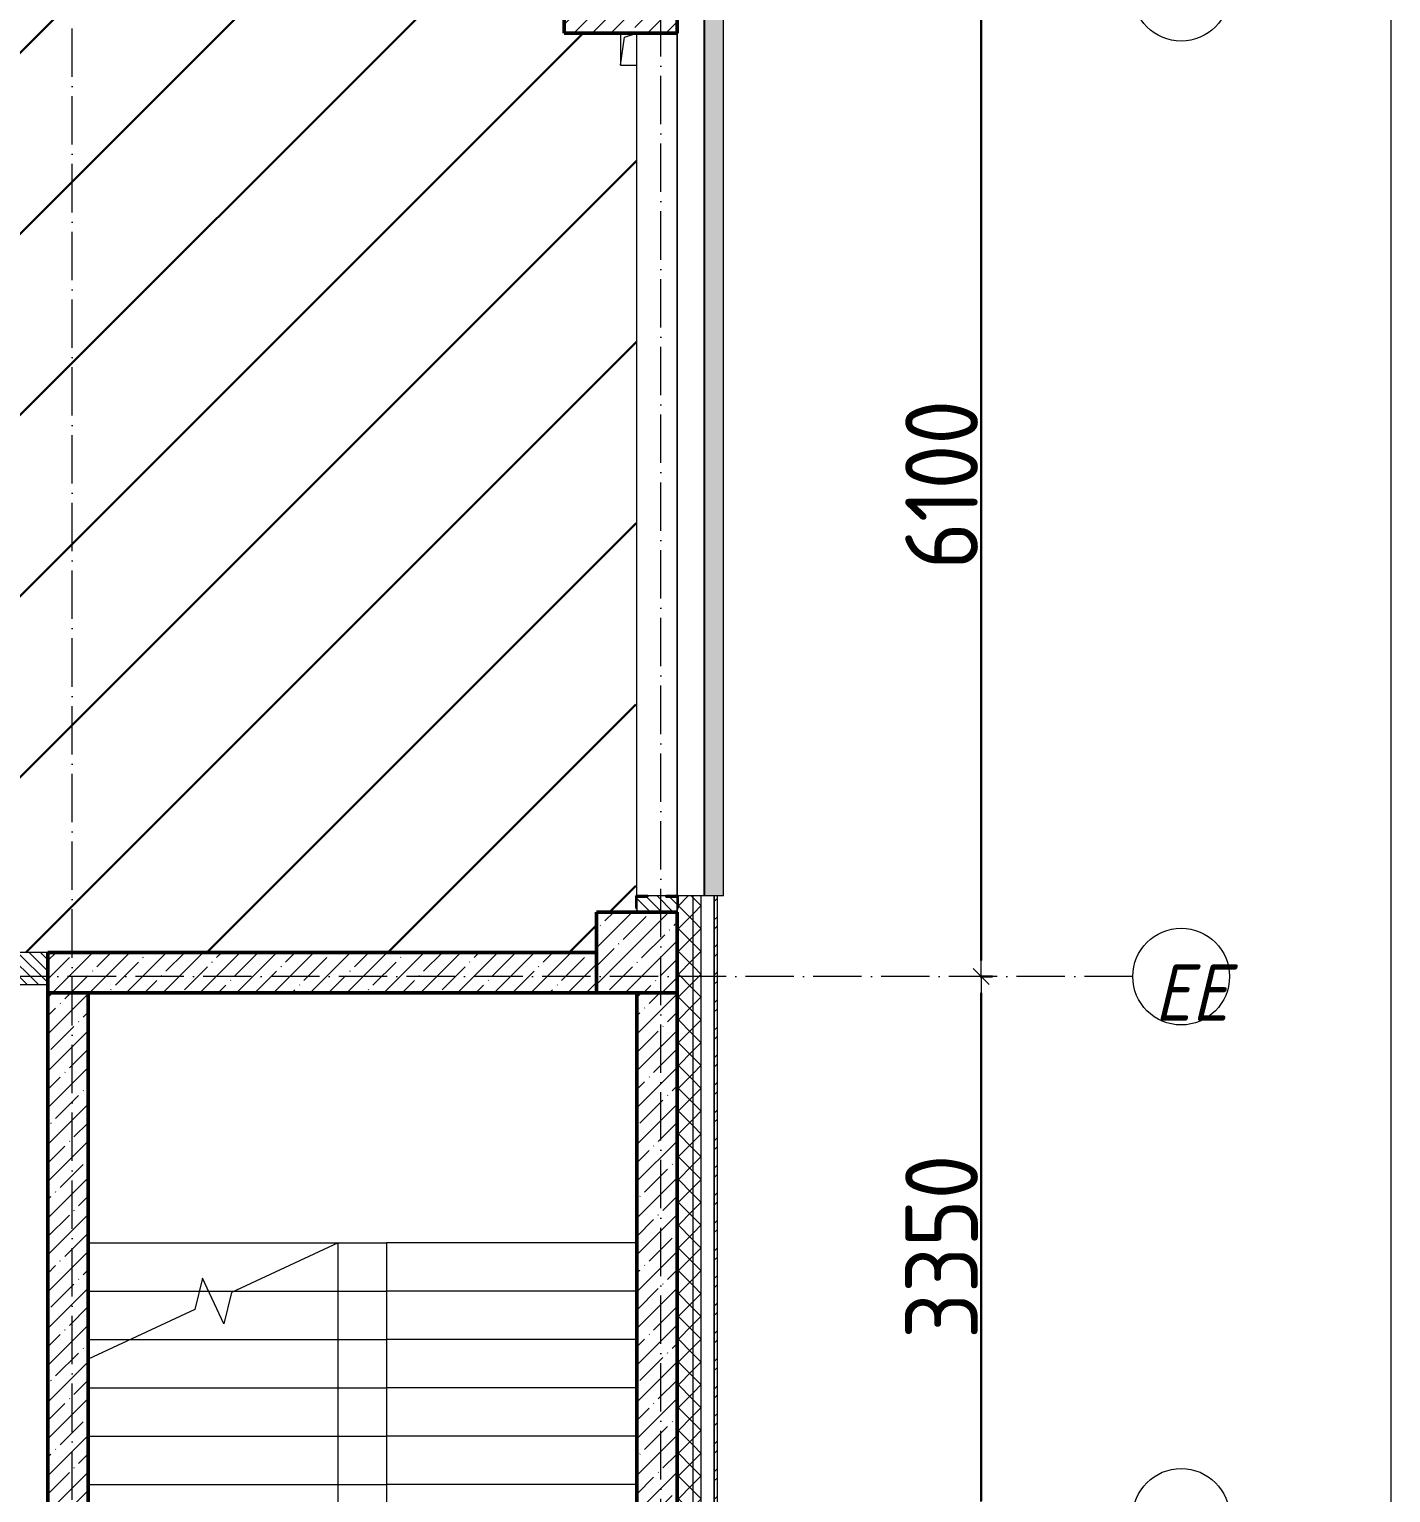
# Model space of a CAD drawing. Header units: millimetres. Extents: x -17017 to 628417, y -109036 to 199237.
# Drawn here: x 613803 to 622241, y 142865 to 151939 of the extents above; entities that cross this region are included whole.
import ezdxf

# ---------------------------------------------------------------- set-up
doc = ezdxf.new("R2010")
doc.units = ezdxf.units.MM
doc.linetypes.add('50_200_ШТРИХ_1Т_ш5_п1_п1_', pattern=[700, 500, -100, 0, -100])
for name, color, linetype, lineweight in [('3.1) ЖБ окна 1.2 м', 102, 'Continuous', 30), ('A-____-____-DIMS', 7, 'Continuous', 9), ('A-GENM-____-MCUT', 7, 'Continuous', 25), ('A-GENM-____-OTLN', 7, 'Continuous', 9), ('A-GENM-____-OTLN-1', 7, 'Continuous', 25), ('A-GLAZ-____-OTLN', 7, 'Continuous', 9), ('A-WALL-____-MCUT', 7, 'Continuous', 13), ('A-WALL-____-MCUT-1', 7, 'Continuous', 9), ('A-WALL-____-MCUT-2', 7, 'Continuous', 50), ('A-WALL-____-OTLN', 7, 'Continuous', 9), ('A-WALL-____-PATT-1', 7, 'Continuous', 9), ('A-WALL-FNSH-MCUT-1', 7, 'Continuous', 9), ('S-COLS-____-MCUT', 7, 'Continuous', 50), ('S-COLS-____-OTLN', 7, 'Continuous', 9), ('S-GRID-____-IDEN', 7, 'Continuous', 9), ('S-GRID-____-OTLN-1', 7, '50_200_ШТРИХ_1Т_ш5_п1_п1_', 9), ('S-STRS-____-MBND', 7, 'Continuous', 9), ('S-STRS-____-OTLN-1', 7, 'Continuous', 9), ('стяжа', 7, 'Continuous', 30)]:
    doc.layers.add(name, color=color, linetype=linetype, lineweight=lineweight)
doc.layers.add('A-GLAZ-____-OTLN-1', color=7, linetype='Continuous', lineweight=9, true_color=0xc0c0c0)
doc.styles.add('ISOCPEUR_I_9', font='isocpeui.ttf', dxfattribs={"width": 0.9, "height": 250})
doc.styles.add('СПДС', font='isocpeur.ttf', dxfattribs={"width": 0.9})
doc.dimstyles.new('Размера А3', dxfattribs={"dimtxt": 200, "dimasz": 100, "dimexe": 70, "dimexo": 100, "dimgap": 20, "dimtad": 1, "dimdec": 0, "dimrnd": 10, "dimzin": 0, "dimdsep": 46, "dimtxsty": 'СПДС', "dimblk": 'ARROWHEAD_6', "dimcen": 1, "dimclrd": 256, "dimclre": 256, "dimclrt": 256, "dimazin": 0, "dimtfac": 1, "dimtdec": 0, "dimtmove": 2, "dimatfit": 3, "dimfxl": 1, "dimtolj": 1, "dimtzin": 0, "dimarcsym": 0})
pattern_1 = [(135, (516567.8, 90784.41), (-35.35534, -35.35534), [])]
pattern_2 = [(45, (516567.8, 90784.41), (-70.71068, 70.71068), []), (135, (516567.8, 90784.41), (-70.71068, -70.71068), [])]
pattern_3 = [(45, (516567.8, 90784.41), (-114.04925, 114.04925), []), (45, (516681.85, 90784.41), (-114.04925, 114.04925), [201.612, -40.322, 3.353, -36.97])]

# ---------------------------------------------------------------- blocks, each defined once
blk = doc.blocks.new('BSC_Колонна _Прямоугольная - 500х700-V109-АР1_План отверстий 2 этажа в осях 1-64_Ю-ЯЯ')
at = {"layer": 'S-COLS-____-OTLN'}
h = blk.add_hatch(dxfattribs=at)
h.set_pattern_fill('FP_122', color=256, style=0, pattern_type=2)
h.set_pattern_definition([(315, (-61381.04, 100900), (114.04925, 114.04925), []), (315, (-61381.04, 100785.95), (114.04925, 114.04925), [201.613, -40.323, 3.353, -36.97])])
h.paths.add_polyline_path([(-250, 350), (-250, -350), (250, -350), (250, 350)], flags=0)
at = {"layer": 'S-COLS-____-MCUT'}
for p, q in [((250, 350), (-250, 350)), ((-250, 350), (-250, -350)), ((250, -350), (250, 350)), ((-250, -350), (250, -350))]:
    blk.add_line(p, q, dxfattribs=at)
blk = doc.blocks.new('BSC_Колонна _Прямоугольная - 500х500-V111-АР1_План отверстий 2 этажа в осях 1-64_Ю-ЯЯ')
at = {"layer": 'S-COLS-____-OTLN'}
h = blk.add_hatch(dxfattribs=at)
h.set_pattern_fill('FP_124', color=256, style=0, pattern_type=2)
h.set_pattern_definition([(315, (-55431.04, 101000), (114.04925, 114.04925), []), (315, (-55431.04, 100885.95), (114.04925, 114.04925), [201.613, -40.323, 3.353, -36.97])])
h.paths.add_polyline_path([(-250, 250), (-250, -250), (250, -250), (250, 250)], flags=0)
at = {"layer": 'S-COLS-____-MCUT'}
for p, q in [((250, 250), (-250, 250)), ((-250, 250), (-250, -250)), ((250, -250), (250, 250)), ((-250, -250), (250, -250))]:
    blk.add_line(p, q, dxfattribs=at)
blk = doc.blocks.new('Фахверк_СКБ_Уголок - 250_2700_1-27501432-АР1_План отверстий 2 этажа в осях 1-64_Ю-ЯЯ')
at = {"layer": 'A-GENM-____-MCUT'}
for p, q in [((200, 181), (125, 181)), ((125, 181), (125, 106)), ((125, 106), (131, 106)), ((131, 106), (131, 175)), ((131, 175), (200, 175)), ((200, 175), (200, 181)), ((131, -6), (125, -6)), ((125, -6), (125, -81)), ((125, -81), (200, -81)), ((131, -75), (131, -6)), ((200, -75), (131, -75)), ((200, -81), (200, -75))]:
    blk.add_line(p, q, dxfattribs=at)
blk = doc.blocks.new('AR_Отверстие прямоугольное _в плите_ - AR_Отверстие прямоугольное _в плите_-V166-АР1_План отверстий 2 этажа в осях 1-64_Ю-ЯЯ')
at = {"layer": 'A-GENM-____-OTLN'}
for p, q in [((-50, 100), (-50, -100)), ((-25, 75), (50, 100)), ((50, -100), (50, 100)), ((-50, -100), (-25, 75)), ((-50, -100), (50, -100))]:
    blk.add_line(p, q, dxfattribs=at)
blk = doc.blocks.new('Отлив_СКБ - Отлив витража_120_НВФ-31884153-АР1_План отверстий 2 этажа в осях 1-64_Ю-ЯЯ')
at = {"layer": 'A-GLAZ-____-OTLN-1'}
for points in [[(0, 0), (0, -2), (13700, -2), (13700, 0), (4672.4, 0)], [(0, -83), (0, -120), (13700, -120), (13700, -2), (0, -2), (0, -63)]]:
    blk.add_hatch(color=256, dxfattribs=at).paths.add_polyline_path(points, flags=0)
at = {"layer": 'A-GLAZ-____-OTLN'}
for p, q in [((0, 0), (13700, 0)), ((13700, -2), (0, -2)), ((0, -120), (0, -83)), ((0, -120), (13700, -120))]:
    blk.add_line(p, q, dxfattribs=at)
blk = doc.blocks.new('Ось сетки - Круг_Ø6_00__ISO-2_5_0_9K_-25732049-АР1_План отверстий 2 этажа в осях 1-64_Ю-ЯЯ')
at = {"layer": 'S-GRID-____-IDEN'}
blk.add_circle((0, 0), 3, dxfattribs=at)
blk = doc.blocks.new('ARROWHEAD_6')
at = {"color": 0, "linetype": 'Continuous'}
for p, q in [((0, 0), (-1, 0)), ((-0.5, -0.5), (0.5, 0.5))]:
    blk.add_line(p, q, dxfattribs=at)
blk = doc.blocks.new('*D2798')
at = {"layer": 'A-____-____-DIMS', "lineweight": -2, "transparency": 16777216}
for p, q in [((87536.5, 514297), (87612.6, 514297)), ((87542.6, 511047), (87542.6, 514197)), ((87536.5, 510947), (87612.6, 510947))]:
    blk.add_line(p, q, dxfattribs=at)
at = {"layer": 'Defpoints', "color": 0, "transparency": 16777216}
for p in [(87436.5, 514297), (87542.6, 514297), (87436.5, 510947)]:
    blk.add_point(p, dxfattribs=at)
at = {"layer": 'A-____-____-DIMS', "lineweight": -2, "transparency": 16777216, "xscale": 100, "yscale": 100, "zscale": 100}
for p, rotation in [((87542.6, 514297), 90), ((87542.6, 510947), 270)]:
    blk.add_blockref('ARROWHEAD_6', p, dxfattribs=dict(at, rotation=rotation))
at = {"layer": 'A-____-____-DIMS', "transparency": 16777216, "insert": (87297.6, 512622), "char_height": 450, "width": 2.488, "attachment_point": 5, "rotation": 90, "style": 'СПДС'}
blk.add_mtext('\\A1;3350', dxfattribs=at)
blk = doc.blocks.new('*D2799')
at = {"layer": 'A-____-____-DIMS', "lineweight": -2, "transparency": 16777216}
for p, q in [((87536.5, 520397), (87612.6, 520397)), ((87542.6, 514397), (87542.6, 520297)), ((87536.5, 514297), (87612.6, 514297))]:
    blk.add_line(p, q, dxfattribs=at)
at = {"layer": 'Defpoints', "color": 0, "transparency": 16777216}
for p in [(87436.5, 520397), (87542.6, 520397), (87436.5, 514297)]:
    blk.add_point(p, dxfattribs=at)
at = {"layer": 'A-____-____-DIMS', "lineweight": -2, "transparency": 16777216, "xscale": 100, "yscale": 100, "zscale": 100}
for p, rotation in [((87542.6, 520397), 90), ((87542.6, 514297), 270)]:
    blk.add_blockref('ARROWHEAD_6', p, dxfattribs=dict(at, rotation=rotation))
at = {"layer": 'A-____-____-DIMS', "transparency": 16777216, "insert": (87297.6, 517347), "char_height": 450, "width": 2.3, "attachment_point": 5, "rotation": 90, "style": 'СПДС'}
blk.add_mtext('\\A1;6100', dxfattribs=at)
blk = doc.blocks.new('2этаж')
at = {"layer": 'S-GRID-____-OTLN-1', "color": 251, "ltscale": 0.6, "true_color": 0x636466}
for p, q in [((81908.3, 508532.6), (81908.3, 549908.8)), ((85558.3, 498997), (85558.3, 549908.8)), ((88482.7, 514297), (-20260.4, 514297))]:
    blk.add_line(p, q, dxfattribs=at)
at = {"layer": 'S-GRID-____-IDEN', "xscale": 99.99999999999993, "yscale": 99.99999999999993, "zscale": 99.99999999999993}
for p, rotation in [((88782.7, 520397), 269.9999999999995), ((88782.7, 514297), 89.9999999999998), ((88782.7, 510947), 269.9999999999995)]:
    blk.add_blockref('Ось сетки - Круг_Ø6_00__ISO-2_5_0_9K_-25732049-АР1_План отверстий 2 этажа в осях 1-64_Ю-ЯЯ', p, dxfattribs=dict(at, rotation=rotation))
at = {"layer": 'S-GRID-____-IDEN', "insert": (88615.7, 514373.1), "char_height": 350, "width": 404.05, "attachment_point": 1, "style": 'ISOCPEUR_I_9'}
blk.add_mtext('ЕЕ', dxfattribs=at)
at = {"layer": 'A-____-____-DIMS'}
for base, p1, p2, picture, middle in [((87542.6, 520397), (87436.5, 514297), (87436.5, 520397), '*D2799', (87297.6, 517347)), ((87542.6, 514297), (87436.5, 510947), (87436.5, 514297), '*D2798', (87297.6, 512622))]:
    dim = blk.add_linear_dim(base=base, p1=p1, p2=p2, angle=90, dimstyle='Размера А3', override={"dimtxt": 450}, dxfattribs=at)
    dim.commit()
    dim.dimension.update_dxf_attribs({"geometry": picture, "text_midpoint": middle})

msp = doc.modelspace()

# ---------------------------------------------------------------- hatches: boundary and pattern name
at = {"layer": 'A-WALL-____-PATT-1'}
h = msp.add_hatch(dxfattribs=at)
h.set_pattern_fill('FP_1', color=256, style=0, pattern_type=2)
h.set_pattern_definition(pattern_2)
h.paths.add_polyline_path([(617967.8, 137600.5), (617967.8, 137865.5), (617917.8, 137865.5), (617917.8, 137600.5)], flags=0)
h.paths.add_polyline_path([(617917.8, 138865.5), (617967.8, 138865.5), (617967.8, 146565.5), (617917.8, 146565.5), (617917.8, 141551.4)], flags=0)
h.paths.add_polyline_path([(617917.8, 160265.5), (617967.8, 160265.5), (617967.8, 161515.5), (617917.8, 161515.5), (617917.8, 160924.3)], flags=0)
h.paths.add_polyline_path([(617917.8, 163315.5), (617967.8, 163315.5), (617967.8, 164515.5), (617917.8, 164515.5), (617917.8, 164153.1)], flags=0)
h.paths.add_polyline_path([(617967.8, 166315.5), (617967.8, 167515.5), (617917.8, 167515.5), (617917.8, 166315.5)], flags=0)
h.paths.add_polyline_path([(617967.8, 169315.5), (617967.8, 170515.5), (617917.8, 170515.5), (617917.8, 169315.5)], flags=0)
h.paths.add_polyline_path([(617967.8, 172315.5), (617967.8, 176565.5), (617917.8, 176565.5), (617917.8, 172315.5)], flags=0)
h = msp.add_hatch(dxfattribs=at)
h.set_pattern_fill('FP_1', color=256, style=0, pattern_type=2)
h.set_pattern_definition(pattern_2)
h.paths.add_polyline_path([(617817.8, 137600.5), (617917.8, 137600.5), (617917.8, 137865.5), (617817.8, 137865.5)], flags=0)
h.paths.add_polyline_path([(617917.8, 138865.5), (617917.8, 146565.5), (617823.8, 146565.5), (617823.8, 146490.5), (617817.8, 146490.5), (617817.8, 138865.5)], flags=0)
h.paths.add_polyline_path([(617917.8, 160265.5), (617917.8, 161515.5), (617823.8, 161515.5), (617823.8, 161440.5), (617817.8, 161440.5), (617817.8, 160340.5), (617823.8, 160340.5), (617823.8, 160265.5)], flags=0)
h.paths.add_polyline_path([(617823.8, 163315.5), (617917.8, 163315.5), (617917.8, 164515.5), (617817.8, 164515.5), (617817.8, 163390.5), (617823.8, 163390.5), (617823.8, 163321.5)], flags=0)
h.paths.add_polyline_path([(617823.8, 166315.5), (617917.8, 166315.5), (617917.8, 167515.5), (617823.8, 167515.5), (617823.8, 167440.5), (617817.8, 167440.5), (617817.8, 166390.5), (617823.8, 166390.5), (617823.8, 166321.5)], flags=0)
h.paths.add_polyline_path([(617823.8, 169315.5), (617917.8, 169315.5), (617917.8, 170515.5), (617823.8, 170515.5), (617823.8, 170440.5), (617817.8, 170440.5), (617817.8, 169390.5), (617823.8, 169390.5), (617823.8, 169321.5)], flags=0)
h.paths.add_polyline_path([(617917.8, 172315.5), (617917.8, 176465.5), (617817.8, 176465.5), (617817.8, 172315.5)], flags=0)
h = msp.add_hatch(dxfattribs=at)
h.set_pattern_fill('FP_6', color=256, style=0, pattern_type=2)
h.set_pattern_definition(pattern_1)
h.paths.add_polyline_path([(617817.8, 146465.5), (617817.8, 146559.5), (617748.8, 146559.5), (617748.8, 146565.5), (617636.8, 146565.5), (617636.8, 146559.5), (617567.8, 146559.5), (617567.8, 146465.5), (617748.8, 146465.5)], flags=0)
h = msp.add_hatch(dxfattribs=at)
h.set_pattern_fill('FP_3', color=256, style=0, pattern_type=2)
h.set_pattern_definition([(45, (516567.8, 90784.41), (-85.53659, 85.53659), []), (45, (516624.82, 90784.41), (-85.53659, 85.53659), [])])
h.paths.add_polyline_path([(618067.8, 137600.5), (618067.8, 137865.5), (618047.8, 137865.5), (618047.8, 137600.5)], flags=0)
h.paths.add_polyline_path([(618047.8, 138865.5), (618067.8, 138865.5), (618067.8, 146565.5), (618047.8, 146565.5), (618047.8, 141551.4)], flags=0)
h = msp.add_hatch(dxfattribs=at)
h.set_pattern_fill('FP_6', color=256, style=0, pattern_type=2)
h.set_pattern_definition(pattern_1)
h.paths.add_polyline_path([(613917.8, 146015.5), (613917.8, 146215.5), (610517.8, 146215.5), (610517.8, 146015.5), (611997.7, 146015.5)], flags=0)
h = msp.add_hatch(dxfattribs=at)
h.set_pattern_fill('FP_13', color=256, style=0, pattern_type=2)
h.set_pattern_definition(pattern_3)
h.paths.add_polyline_path([(617317.8, 145965.5), (617317.8, 146215.5), (613917.8, 146215.5), (613917.8, 145965.5), (615532.7, 145965.5)], flags=0)
h = msp.add_hatch(dxfattribs=at)
h.set_pattern_fill('FP_13', color=256, style=0, pattern_type=2)
h.set_pattern_definition(pattern_3)
h.paths.add_polyline_path([(614167.8, 140765.5), (614167.8, 145965.5), (613917.8, 145965.5), (613917.8, 140765.5)], flags=0)
h = msp.add_hatch(dxfattribs=at)
h.set_pattern_fill('FP_13', color=256, style=0, pattern_type=2)
h.set_pattern_definition(pattern_3)
h.paths.add_polyline_path([(617817.8, 138865.5), (617817.8, 145965.5), (617567.8, 145965.5), (617567.8, 138865.5)], flags=0)
at = {"layer": 'стяжа'}
h = msp.add_hatch(dxfattribs=at)
h.set_pattern_fill('ANSI31', color=5, scale=250)
h.set_pattern_definition([(45, (473308.1, 27070.75), (-561.266, 561.266), [])])
h.paths.add_polyline_path([(617567.8, 160265.5), (617561.8, 160265.5), (617561.8, 160340.5), (617564.1, 160465.5), (617467.8, 160465.5), (617467.8, 160665.5), (617117.8, 160665.5), (617117.8, 161165.5), (617467.8, 161165.5), (617467.8, 161365.5), (617567.8, 161365.5), (617567.8, 161440.5), (617561.8, 161440.5), (617561.8, 161515.5), (617567.8, 163315.5), (617561.8, 163315.5), (617561.8, 163390.5), (617567.8, 164015.5), (617117.8, 164015.5), (617117.8, 164515.5), (617567.8, 164515.5), (617567.8, 166315.5), (617561.8, 166315.5), (617561.8, 166390.5), (617563.7, 166715.5), (617467.8, 166715.5), (617467.8, 166915.5), (617567.8, 166915.5), (617567.8, 167440.5), (617561.8, 167440.5), (617561.8, 167515.5), (617567.8, 169315.5), (617561.8, 169315.5), (617561.8, 169390.5), (617565.3, 169665.5), (617467.8, 169665.5), (617467.8, 169865.5), (617117.8, 169865.5), (617117.8, 170365.5), (617467.8, 170365.5), (617467.8, 170565.5), (617567.8, 170565.5), (617567.8, 172315.5), (617317.8, 172315.5), (617317.8, 172565.5), (615567.8, 172565.5), (615567.8, 171615.5), (615467.8, 171615.5), (614167.8, 171615.5), (613667.8, 171615.5), (612367.8, 171615.5), (610317.8, 171615.5), (610317.8, 170365.5), (610517.8, 170365.5), (610517.8, 169865.5), (610317.8, 169865.5), (610317.8, 164515.5), (610517.8, 164515.5), (610517.8, 164015.5), (609817.8, 164015.5), (609817.8, 163730.5), (609817.8, 163430.5), (609817.8, 163130.5), (609817.8, 162830.5), (609817.8, 162530.5), (609817.8, 162230.5), (609817.8, 162050.1), (609031.1, 161683.3), (608983.8, 161488.8), (608851.8, 161772.1), (608804.5, 161577.6), (608017.8, 161210.8), (608017.8, 155415.5), (609817.8, 155415.5), (610517.8, 155415.5), (610517.8, 154915.5), (610317.8, 154915.5), (610317.8, 152415.5), (610517.8, 152415.5), (610517.8, 151915.5), (610317.8, 151915.5), (610317.8, 146465.5), (610517.8, 146465.5), (610517.8, 146215.5), (613917.8, 146215.5), (617317.8, 146215.5), (617317.8, 146465.5), (617561.8, 146465.5), (617561.8, 146565.5), (617567.6, 151715.5), (617467.7, 151715.5), (617467.7, 151915.5), (617117.8, 151915.5), (617117.8, 152415.5), (617567.8, 152415.5), (617567.8, 154715.5), (617467.8, 154715.5), (617467.8, 154915.5), (617117.8, 154915.5), (617117.8, 155415.5), (617567.8, 155415.5)])
h.paths.add_polyline_path([(610517.8, 160665.5), (609817.8, 160665.5), (608117.8, 160665.5), (608117.8, 161165.5), (609817.8, 161165.5), (610517.8, 161165.5)], flags=16)

# ---------------------------------------------------------------- linework, layer by layer
at = {"color": 1, "lineweight": 0}
msp.add_lwpolyline([(509005, 183587.1), (622241, 183587.1), (622241, 84759.1), (509005, 84759.1)], close=True, dxfattribs=at)
at = {"layer": 'A-WALL-____-MCUT'}
for p, q in [((617748.8, 146565.5), (617636.8, 146565.5)), ((618047.8, 146565.5), (617823.8, 146565.5)), ((618047.8, 138865.5), (618047.8, 146565.5)), ((617567.8, 146490.5), (617567.8, 146465.5)), ((613917.8, 146215.5), (610517.8, 146215.5)), ((610517.8, 146015.5), (613917.8, 146015.5))]:
    msp.add_line(p, q, dxfattribs=at)
at = {"layer": 'A-WALL-____-MCUT-1'}
for p, q in [((617917.8, 138865.5), (617917.8, 146565.5)), ((617967.8, 138865.5), (617967.8, 146565.5)), ((617817.8, 146465.5), (617817.8, 146490.5)), ((617817.8, 146490.5), (617817.8, 146465.5))]:
    msp.add_line(p, q, dxfattribs=at)
at = {"layer": 'A-WALL-____-MCUT-2'}
for p, q in [((613917.8, 146215.5), (613917.8, 140765.5)), ((617317.8, 146215.5), (613917.8, 146215.5)), ((613917.8, 145965.5), (617317.8, 145965.5)), ((614167.8, 140515.5), (614167.8, 145965.5)), ((617567.8, 145965.5), (617567.8, 138865.5)), ((617817.8, 145965.5), (617817.8, 138865.5)), ((617817.8, 138865.5), (617817.8, 145965.5))]:
    msp.add_line(p, q, dxfattribs=at)
at = {"layer": 'A-WALL-____-OTLN'}
for p, q in [((617567.8, 146565.5), (617567.8, 151915.5)), ((617817.8, 146565.5), (617817.8, 151915.5)), ((617817.8, 151915.5), (617817.8, 146565.5))]:
    msp.add_line(p, q, dxfattribs=at)
at = {"layer": 'A-WALL-FNSH-MCUT-1'}
for p, q in [((618067.8, 146565.5), (618047.8, 146565.5)), ((618047.8, 146565.5), (618047.8, 138865.5)), ((618067.8, 138865.5), (618067.8, 146565.5))]:
    msp.add_line(p, q, dxfattribs=at)
at = {"layer": 'S-STRS-____-MBND'}
for p, q in [((615717.8, 144415.5), (615056.1, 144106.9)), ((614876.8, 144195.7), (614829.5, 144001.2)), ((615008.8, 143912.5), (614876.8, 144195.7)), ((615056.1, 144106.9), (615008.8, 143912.5)), ((614829.5, 144001.2), (614167.8, 143692.7))]:
    msp.add_line(p, q, dxfattribs=at)
at = {"layer": 'S-STRS-____-OTLN-1'}
for p, q in [((614167.8, 144415.5), (616017.8, 144415.5)), ((614167.8, 144415.5), (616017.8, 144415.5)), ((615717.8, 144115.5), (615717.8, 144415.5)), ((617567.8, 144415.5), (616017.8, 144415.5)), ((616017.8, 144415.5), (616017.8, 144115.5)), ((617567.8, 144415.5), (616017.8, 144415.5)), ((614167.8, 144115.5), (614857.3, 144115.5)), ((614167.8, 144115.5), (614857.3, 144115.5)), ((614857.3, 144115.5), (614914.2, 144115.5)), ((614857.3, 144115.5), (614914.2, 144115.5)), ((614914.2, 144115.5), (615074.4, 144115.5)), ((614914.2, 144115.5), (615074.4, 144115.5)), ((615074.4, 144115.5), (615717.8, 144115.5)), ((615074.4, 144115.5), (615717.8, 144115.5)), ((615717.8, 143815.5), (615717.8, 144115.5)), ((615717.8, 144115.5), (616017.8, 144115.5)), ((615717.8, 144115.5), (616017.8, 144115.5)), ((616017.8, 144115.5), (616017.8, 143815.5)), ((617567.8, 144115.5), (616017.8, 144115.5)), ((617567.8, 144115.5), (616017.8, 144115.5)), ((614167.8, 143815.5), (614431.1, 143815.5)), ((614167.8, 143815.5), (614431.1, 143815.5)), ((614431.1, 143815.5), (615717.8, 143815.5)), ((614431.1, 143815.5), (615717.8, 143815.5)), ((615717.8, 143515.5), (615717.8, 143815.5)), ((615717.8, 143815.5), (616017.8, 143815.5)), ((615717.8, 143815.5), (616017.8, 143815.5)), ((616017.8, 143815.5), (616017.8, 143515.5)), ((617567.8, 143815.5), (616017.8, 143815.5)), ((617567.8, 143815.5), (616017.8, 143815.5)), ((614167.8, 143515.5), (615717.8, 143515.5)), ((614167.8, 143515.5), (615717.8, 143515.5)), ((615717.8, 143215.5), (615717.8, 143515.5)), ((615717.8, 143515.5), (616017.8, 143515.5)), ((615717.8, 143515.5), (616017.8, 143515.5)), ((616017.8, 143515.5), (616017.8, 143215.5)), ((617567.8, 143515.5), (616017.8, 143515.5)), ((617567.8, 143515.5), (616017.8, 143515.5)), ((614167.8, 143215.5), (615717.8, 143215.5)), ((614167.8, 143215.5), (615717.8, 143215.5)), ((615717.8, 142915.5), (615717.8, 143215.5)), ((615717.8, 143215.5), (616017.8, 143215.5)), ((615717.8, 143215.5), (616017.8, 143215.5)), ((616017.8, 143215.5), (616017.8, 142915.5)), ((617567.8, 143215.5), (616017.8, 143215.5)), ((617567.8, 143215.5), (616017.8, 143215.5)), ((614167.8, 142915.5), (615717.8, 142915.5)), ((614167.8, 142915.5), (615717.8, 142915.5)), ((615717.8, 142615.5), (615717.8, 142915.5)), ((615717.8, 142915.5), (616017.8, 142915.5)), ((615717.8, 142915.5), (616017.8, 142915.5)), ((616017.8, 142915.5), (616017.8, 142615.5)), ((617567.8, 142915.5), (616017.8, 142915.5)), ((617567.8, 142915.5), (616017.8, 142915.5))]:
    msp.add_line(p, q, dxfattribs=at)

# ---------------------------------------------------------------- block references
at = {"layer": '3.1) ЖБ окна 1.2 м'}
msp.add_blockref('2этаж', (532159.5, -368231.5), dxfattribs=at)
at = {"layer": 'A-GENM-____-OTLN'}
msp.add_blockref('AR_Отверстие прямоугольное _в плите_ - AR_Отверстие прямоугольное _в плите_-V166-АР1_План отверстий 2 этажа в осях 1-64_Ю-ЯЯ', (617517.7, 151815.5), dxfattribs=at)
at = {"layer": 'A-GENM-____-OTLN-1', "rotation": 269.9999999999999}
msp.add_blockref('Фахверк_СКБ_Уголок - 250_2700_1-27501432-АР1_План отверстий 2 этажа в осях 1-64_Ю-ЯЯ', (617642.8, 146690.5), dxfattribs=at)
at = {"layer": 'A-GLAZ-____-OTLN', "rotation": 90}
msp.add_blockref('Отлив_СКБ - Отлив витража_120_НВФ-31884153-АР1_План отверстий 2 этажа в осях 1-64_Ю-ЯЯ', (617984.8, 146565.5), dxfattribs=at)
at = {"layer": 'S-COLS-____-OTLN', "rotation": 89.9999999999999}
for name, p in [('BSC_Колонна _Прямоугольная - 500х700-V109-АР1_План отверстий 2 этажа в осях 1-64_Ю-ЯЯ', (617467.8, 152165.5)), ('BSC_Колонна _Прямоугольная - 500х500-V111-АР1_План отверстий 2 этажа в осях 1-64_Ю-ЯЯ', (617567.8, 146215.5))]:
    msp.add_blockref(name, p, dxfattribs=at)

doc.saveas('drawing.dxf')
